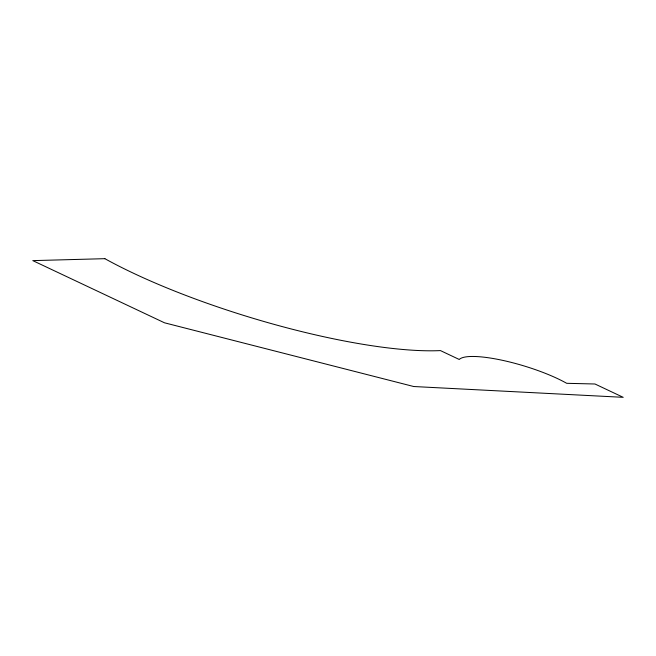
<?xml version="1.0" encoding="UTF-8"?>
<svg xmlns="http://www.w3.org/2000/svg" width="656" height="656" viewBox="0 0 656 656"><rect width="100%" height="100%" fill="white"/><g stroke="black" fill="none" stroke-linecap="round" stroke-linejoin="round"><path stroke-width="0.98" d="M104.862 258.677L32.8 260.621L164.508 322.801L413.723 386.523L623.2 397.323L594.976 383.998L566.694 383.309A64.436 14.276 16.9 0 0 503.759 360.603A64.436 14.276 16.9 0 0 459.257 359.48L440.447 350.591A225.5 49.963 16.9 0 1 104.862 258.677"/></g></svg>
